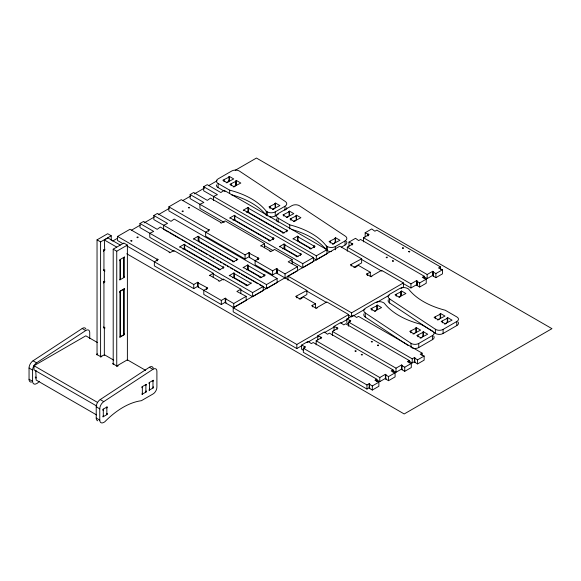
<?xml version="1.0" encoding="UTF-8"?>
<svg xmlns="http://www.w3.org/2000/svg" width="581" height="581" viewBox="0 0 581 581"><rect width="100%" height="100%" fill="white"/><g stroke="black" fill="none" stroke-linecap="round" stroke-linejoin="round"><path stroke-width="0.87" d="M31.512 382.116A5.643 3.261 -60 0 1 29.05 379.277L29.05 368.042A6.064 3.501 -60 0 1 33.044 360.794L82.19 328.505A5.178 2.985 -60 0 1 85.894 328.933M39.334 381.31A71.928 41.527 -60 0 0 37.576 383.068L36.588 383.634A5.643 3.261 -60 0 1 32.594 381.325L32.594 370.09A6.064 3.501 -60 0 1 36.588 362.842L85.741 330.553A5.178 2.985 -60 0 1 89.728 332.55L89.728 338.687M97.782 420.818A5.643 3.261 -60 0 1 96.221 418.059L96.221 406.823A6.064 3.501 -60 0 1 100.215 399.575L149.361 367.286A5.178 2.985 -60 0 1 152.832 367.323M99.765 420.107L99.765 408.871A6.064 3.501 -60 0 1 103.759 401.624L152.912 369.334A5.178 2.985 -60 0 1 156.899 371.332L156.899 387.12A5.49 3.174 -60 0 1 152.897 394.049L141.357 400.708A71.928 41.527 -60 0 0 104.747 421.85L103.759 422.416A5.643 3.261 -60 0 1 99.765 420.107L96.221 418.059M97.042 354.969L97.042 239.851L107.681 233.707L111.225 235.755L111.225 240.294M97.042 239.851L100.593 241.899L111.225 235.755M103.418 249.67L104.725 250.426L104.333 239.96L107.877 237.919L120.289 245.08M122.99 243.671L117.565 240.534L117.565 236.445L129.977 229.277L169.499 252.096L169.107 252.321L169.913 252.793L173.857 250.513L213.256 273.266L213.256 277.355M263.244 286.477L252.612 292.613L139.985 227.592L139.985 223.496L143.529 221.448L157.182 229.335L160.334 227.055L263.244 286.477L263.244 290.573L252.612 296.709L240.832 289.912M277.101 278.473L266.461 284.617L153.842 219.596L153.842 215.5L157.386 213.452L171.032 221.332L174.184 219.059L277.101 278.473L277.101 282.569L267.224 288.27M277.384 269.01L276.992 269.235L276.992 273.331L277.384 273.106L277.384 269.01L276.578 268.545L272.634 270.819L249.416 257.412L249.416 253.316L249.808 253.091L249.002 252.626L245.059 254.899L168.875 210.91L168.875 206.821L181.287 199.653L220.809 222.472L220.417 222.697L221.223 223.169L225.167 220.889L264.566 243.642L264.566 247.731M313.399 257.521L302.759 263.665L190.132 198.637L190.132 194.541L193.684 192.493L207.33 200.38L210.482 198.099L313.399 257.521L313.399 261.617M326.958 249.692L316.318 255.836L203.691 190.808L203.691 186.712L207.243 184.664L220.889 192.551L224.041 190.27L326.958 249.692L326.958 253.788L316.318 259.925L313.181 258.117M112.62 241.086L117.333 238.363M131.48 230.192L140.13 225.203M144.059 222.937L154.277 217.033M158.206 214.767L169.209 208.412M182.565 200.699L190.43 196.16M194.359 193.894L204.57 187.997M208.506 185.724L217.149 180.735M235.225 170.298L256.446 158.047L551.95 328.657L404.194 413.962L126.767 253.788M229.393 176.442L228.58 176.907L228.979 177.14L228.979 181.228L228.58 181.003L229.393 180.538L229.393 176.442L233.729 178.948L226.154 182.862M227.585 182.042L227.977 182.267L227.171 182.732L222.835 180.226L228.979 177.14M104.892 249.648L103.541 250.426L103.541 251.362L103.941 251.137L103.941 269.54L103.541 270.673L104.892 269.896M113.201 364.294L113.201 249.176L123.833 243.032L127.384 245.08L127.384 360.293M235.675 181.003L236.068 181.236L236.068 185.324L235.675 185.099L235.675 181.003L236.482 180.538L240.817 183.044L233.242 186.959M234.673 186.131L235.065 186.363L234.259 186.828L229.923 184.322L236.068 181.236M113.201 249.176L116.745 251.224L127.384 245.08M235.675 185.099L236.482 184.635L236.482 180.538M104.892 281.269L103.541 282.046L103.541 282.983L103.941 282.751L103.941 326.842L103.541 327.996L104.9 327.219M117.565 236.445L157.088 259.264L158.293 259.504L154.35 261.777L154.35 265.873L193.749 288.619L197.693 286.346L198.499 286.811L198.106 287.036L198.106 282.94L198.499 282.715L197.693 282.25L193.749 284.523L126.861 245.908M168.875 206.821L208.397 229.64L209.603 229.88L205.659 232.153L205.659 236.249L245.059 258.995L249.002 256.722L249.002 252.626M184.664 244.971L185.078 244.732L184.271 244.267L179.522 247.005L180.72 247.245L218.899 269.286L218.507 269.519L219.313 269.983L224.041 267.253L222.843 267.013L184.664 244.971L184.664 249.067L220.504 269.758M198.52 241.064L198.934 240.825L198.934 236.736L198.121 236.264L193.379 239.009L194.577 239.249L232.756 261.29L232.364 261.515L233.17 261.98L237.898 259.257L236.699 259.017L198.52 236.975L198.52 241.064L234.361 261.762M234.811 216.016L235.225 215.776L234.419 215.311L229.669 218.049L230.875 218.289L269.054 240.331L268.662 240.563L269.468 241.028L274.196 238.297L272.99 238.057L234.811 216.016L234.811 220.112L270.659 240.803M248.37 208.187L248.784 207.947L247.978 207.482L243.228 210.22L244.434 210.46L282.613 232.502L282.221 232.734L283.027 233.199L287.755 230.468L286.556 230.229L248.37 208.187L248.37 212.283L284.218 232.974M198.52 236.975L198.934 236.736M182.913 249.147L184.271 248.363L185.078 248.828L184.664 249.067M233.061 220.192L234.419 219.407L234.419 215.311M246.62 212.363L247.978 211.578L248.784 212.043L248.37 212.283M234.811 220.112L235.225 219.872M275.118 207.875L275.118 203.778L268.974 206.872L273.31 209.371L274.116 208.906L273.724 208.681M272.293 209.501L279.868 205.587L275.532 203.081L274.726 203.546L275.118 203.778M218.122 183.494L229.669 190.161A71.928 41.527 0 0 1 266.28 211.295L267.26 211.869A5.643 3.261 0 0 0 275.249 211.862L284.98 206.248A6.064 3.501 0 0 0 285.264 201.469L239.51 171.141A5.178 2.985 0 0 0 231.79 170.981L218.122 178.875A5.49 3.174 0 0 0 218.122 183.494L218.122 187.59L225.05 191.592M269.097 216.669A5.643 3.261 0 0 0 275.249 215.958L278.248 214.229M289.062 215.921L289.062 211.825L282.918 214.919L287.254 217.425L288.067 216.96L287.668 216.728M286.237 217.555L293.812 213.641L289.476 211.135L288.67 211.6L289.062 211.825M96.845 406.112L34.003 369.828L34.003 365.739L85.814 335.825L97.528 342.587M296.157 220.017L296.157 215.921L290.013 219.015L294.349 221.521L295.155 221.049L294.763 220.824M293.332 221.651L300.907 217.73L296.571 215.231L295.765 215.696L296.157 215.921M213.256 273.266L209.313 275.539L210.518 275.779L218.943 280.638L218.543 280.87L219.357 281.335L223.293 279.062L240.825 289.185L240.825 293.274M264.566 243.642L260.622 245.916L261.828 246.155L270.252 251.014L269.86 251.246L270.666 251.711L274.602 249.438L292.141 259.554L292.141 263.651M249.416 257.412L249.808 257.187M198.106 282.94L207.729 288.045L203.793 290.318L203.793 294.414L221.325 304.538L225.261 302.265L226.074 302.73L225.675 302.955L225.675 298.859L226.074 298.634L225.261 298.169L221.325 300.442L198.106 287.036M249.416 253.316L259.039 258.422L255.103 260.695L255.103 264.791L272.634 274.915L276.578 272.642L277.384 273.106M234.288 273.622L234.68 273.397L233.896 272.939L229.168 275.67L230.345 275.895L246.286 285.097L245.894 285.329L246.7 285.794L251.428 283.063L250.222 282.824L234.288 273.622L234.288 277.718L247.949 285.605M248.145 265.626L248.537 265.394L247.746 264.943L243.018 267.667L244.202 267.899L260.143 277.101L259.743 277.326L260.557 277.791L265.285 275.06L264.079 274.828L248.145 265.626L248.145 269.715L261.806 277.602M284.436 248.762L284.835 248.537L284.835 244.441L284.044 243.984L279.316 246.714L280.5 246.94L296.433 256.141L296.041 256.374L296.847 256.838L301.575 254.108L300.377 253.868L284.436 244.666L284.436 248.762L298.097 256.649M298.002 236.837L298.394 236.612L297.603 236.155L292.875 238.885L294.059 239.111L310 248.312L309.6 248.545L310.414 249.009L315.142 246.279L313.936 246.039L298.002 236.837L298.002 240.933L311.663 248.821M284.436 244.666L284.835 244.441M97.361 353.844L96.555 354.308L101.079 356.923L101.893 356.458L101.406 356.175L104.544 354.831L113.694 360.111M232.545 277.812L233.896 277.035L233.896 272.939M246.395 269.816L247.746 269.032L248.537 269.49L248.145 269.715M282.693 248.857L284.044 248.08L284.835 248.537M234.288 277.718L234.68 277.493M298.002 240.933L298.394 240.708L297.603 240.251L297.603 236.155M240.825 289.185L236.888 291.459L246.148 296.346L246.148 300.442L233.736 307.61L225.675 302.955M292.141 259.554L288.198 261.835L297.457 266.723L297.457 270.819L285.046 277.987L276.992 273.331M335.615 237.774L334.809 238.239L335.208 238.464L335.208 242.56L334.809 242.335L335.615 241.87L335.615 237.774L339.95 240.273L332.383 244.194M333.806 243.366L334.198 243.599L333.392 244.064L329.057 241.558L335.208 238.464M225.675 298.859L233.736 303.514L246.148 296.346M276.992 269.235L285.046 273.891L297.457 266.723M278.205 218.187L289.752 224.854A71.928 41.527 0 0 1 326.362 245.988L327.35 246.555A5.643 3.261 0 0 0 335.339 246.555L345.07 240.933A6.064 3.501 0 0 0 345.354 236.162L299.593 205.827A5.178 2.985 0 0 0 291.88 205.674L278.205 213.568A5.49 3.174 0 0 0 278.205 218.187L278.205 222.283M301.539 345.84L296.826 348.564L233.199 311.823L233.199 307.727L285.01 277.812L306.877 290.442L306.877 294.538L299.164 298.99M287.965 280.202L287.965 276.106L339.776 246.199L361.643 258.821L361.643 262.917L353.931 267.369M291.771 261.414L302.759 267.754L312.636 262.053M348.963 246.191L348.963 242.095L355.521 238.312L358.673 240.585L360.576 239.481L424.203 276.215L424.203 278.677M365.173 236.83L365.173 232.734L371.731 228.95L374.883 231.223L376.793 230.127L440.413 266.861L440.413 269.315M341.323 247.194L345.07 245.029A6.064 3.501 0 0 0 346.494 241.384M347.322 251.232L347.322 247.136L352.899 243.918L348.963 242.095M365.173 232.734L369.109 234.557L363.532 237.774L363.532 241.87M361.643 258.821L350.416 264.849L355.136 267.587L358.31 265.314L370.329 272.257L370.329 276.353M315.563 307.966L315.563 303.878L303.543 296.935L300.37 299.2L295.649 296.47L306.877 290.442M103.295 410.063L102.895 410.288L102.895 409.358L107.231 406.853L106.839 408.015M142.338 387.52L141.946 387.745L141.946 386.815L146.281 384.31L145.882 385.472M149.426 383.424L149.034 383.649L149.034 382.719L153.369 380.214L152.977 381.376M103.295 415.771L102.895 416.926L107.231 414.427L107.231 413.49L106.839 413.723M142.338 393.228L141.946 394.383L146.281 391.885L146.281 390.948L145.882 391.18M149.426 389.132L149.034 390.294L153.369 387.788L153.369 386.852L152.977 387.084M315.563 303.878L311.627 305.693L316.354 308.424L317.161 307.959L316.768 307.727L326.791 301.938L348.644 314.553L348.644 318.649M370.329 272.257L366.393 274.072L371.121 276.803L371.927 276.338L371.535 276.106L381.557 270.318L403.41 282.932L403.41 287.029L401.05 288.387M233.199 307.727L296.826 344.468L348.644 314.553M287.965 276.106L351.592 312.847L403.41 282.932M303.652 350.408L301.597 349.217L301.597 345.121L308.155 341.337L311.307 343.611L313.217 342.514L376.851 379.248L376.851 381.71M317.807 339.856L317.807 335.76L324.365 331.976L327.517 334.249L329.427 333.145L393.054 369.879L393.054 372.341M334.017 330.495L334.017 326.399L340.582 322.615L343.734 324.888L345.637 323.791L409.264 360.525L409.264 362.98M348.92 324.271L346.864 323.087L346.864 318.991L353.422 315.207L356.574 317.48L358.484 316.376L422.111 353.117L422.111 355.572M307.037 342.667L318.809 335.869M324.307 332.695L334.511 326.805M340.793 323.181L347.068 319.557M352.384 316.485L364.941 309.237M376.713 302.44L389.277 295.184M347.322 247.136L410.949 283.869L416.526 280.652L417.332 281.117L417.332 285.213L416.94 285.438L416.94 281.342L417.332 281.117M424.203 276.215L422.293 277.319L426.236 279.141L426.236 283.23L419.678 287.021L416.94 285.438M363.532 237.774L427.158 274.508L432.736 271.291L433.542 271.755L433.542 275.852L433.15 276.077L433.15 271.981L433.542 271.755M440.413 266.861L438.51 267.957L442.446 269.78L442.446 273.876L435.888 277.66L433.15 276.077M301.597 345.121L305.541 346.944L303.333 348.222L303.333 352.311L366.96 389.052L369.167 387.774L369.915 388.21L369.523 388.435L369.523 384.339L369.915 384.114L369.167 383.685L366.96 384.956L303.333 348.222M316.173 344.896L316.173 340.8L321.751 337.583L317.807 335.76M332.383 335.535L332.383 331.439L337.96 328.221L334.017 326.399M348.593 326.181L348.593 322.085L350.801 320.814L346.864 318.991M374.701 311.082L381.564 307.574L377.229 305.069L376.423 305.541L376.815 305.766L376.815 309.862M400.774 291.48L401.166 291.706L401.166 295.802L400.774 295.576L400.774 291.48L401.58 291.016L405.916 293.514L399.045 297.022M375.42 310.668L375.813 310.893L375.006 311.358L370.671 308.86L376.815 305.766M399.772 296.608L400.164 296.833L399.358 297.305L395.022 294.799L401.166 291.706M403.091 283.426L410.949 287.965L416.526 284.748L417.332 285.213M416.94 281.342L419.678 282.925L426.236 279.141M424.014 276.788L427.158 278.604L432.736 275.387L433.542 275.852M433.15 271.981L435.888 273.564L442.446 269.78M400.774 295.576L401.58 295.104L401.58 291.016M413.04 334.039L420.615 330.117L416.279 327.619L415.473 328.083L415.865 328.309L415.865 332.405M437.391 319.978L444.966 316.057L440.63 313.558L439.824 314.023L440.216 314.248L440.216 318.344M414.471 333.211L414.863 333.436L414.057 333.908L409.721 331.402L415.865 328.309M438.815 319.151L439.214 319.383L438.401 319.848L434.072 317.342L440.216 314.248M423.367 331.707L422.561 332.172L422.953 332.405L422.953 336.501L422.561 336.268L423.367 335.803L423.367 331.707L427.703 334.213L420.128 338.127M447.719 317.647L446.912 318.119L447.305 318.344L447.305 322.44L446.912 322.208L447.719 321.743L447.719 317.647L452.054 320.153L444.48 324.067M421.559 337.307L421.959 337.532L421.145 337.997L416.809 335.498L422.953 332.405M445.91 323.247L446.302 323.472L445.496 323.944L441.161 321.438L447.305 318.344M365.275 312.97L411.028 343.306A5.178 2.985 0 0 0 418.748 343.458L432.417 335.564A5.49 3.174 0 0 0 432.417 330.945L420.869 324.285A71.928 41.527 0 0 1 384.259 303.144L383.278 302.578A5.643 3.261 0 0 0 375.29 302.585L365.558 308.199A6.064 3.501 0 0 0 365.275 312.97L365.275 317.066L408.029 345.412M389.619 298.917L435.38 329.245A5.178 2.985 0 0 0 443.092 329.398L456.768 321.504A5.49 3.174 0 0 0 456.768 316.892L445.22 310.225A71.928 41.527 0 0 1 408.61 289.084L407.63 288.517A5.643 3.261 0 0 0 399.634 288.525L389.909 294.139A6.064 3.501 0 0 0 389.619 298.917L389.619 303.006L432.38 331.352M412.103 347.961A5.178 2.985 0 0 0 418.748 347.554L432.417 339.66A5.49 3.174 0 0 0 433.695 336.094M433.884 332.347L435.38 333.341A5.178 2.985 0 0 0 443.092 333.494L456.768 325.6A5.49 3.174 0 0 0 458.046 322.034M376.851 379.248L374.941 380.352L378.877 382.167L378.877 386.263L372.319 390.054L369.523 388.435M316.173 340.8L379.8 377.534L385.377 374.317L386.183 374.781L385.791 375.006L385.791 379.102L388.529 380.686L395.087 376.895L395.087 372.806L391.144 370.983L393.054 369.879M332.383 331.439L396.01 368.172L401.587 364.955L402.393 365.42L402.001 365.652L402.001 369.741L404.739 371.324L411.297 367.541L411.297 363.445L407.354 361.622L409.264 360.525M348.593 322.085L412.227 358.826L414.435 357.547L415.183 357.983L414.79 358.208L414.79 362.304L417.586 363.917L424.145 360.133L424.145 356.037L420.208 354.221L422.111 353.117M369.523 384.339L372.319 385.958L378.877 382.167M375.871 379.364L379.8 381.63L385.377 378.413L386.183 378.877L385.791 379.102M385.791 375.006L388.529 376.59L395.087 372.806M392.081 370.003L396.01 372.268L401.587 369.051L402.393 369.516L402.001 369.741M402.001 365.652L404.739 367.228L411.297 363.445M409.082 361.106L412.227 362.922L414.435 361.643L415.183 362.079L414.79 362.304M414.79 358.208L417.586 359.821L424.145 356.037M361.462 259.395L381.884 271.182M203.691 186.712L217.425 194.642L213.481 196.458L213.481 200.554M190.132 194.541L203.866 202.471L199.922 204.287L199.922 208.383L224.259 222.436M264.297 245.545L272.932 250.534M306.819 291.088L326.457 302.425M348.455 315.127L351.592 316.943L351.592 312.847M198.934 240.825L198.121 240.36L198.121 236.264M153.842 215.5L167.568 223.424L163.631 225.246L163.631 229.342L168.337 232.059M169.906 232.966L179.326 238.406M180.902 239.314L186.392 242.48M187.961 243.388L196.596 248.377M198.172 249.278L207.591 254.718M209.16 255.625L214.65 258.799M216.226 259.707L218.579 261.065M220.148 261.973L221.717 262.881M223.286 263.781L225.646 265.147M227.215 266.047L228.783 266.955M230.352 267.863L232.712 269.221M234.281 270.129L239.771 273.302M241.347 274.21L257.826 283.724M259.402 284.632L266.461 288.713L266.461 284.617M139.985 223.496L153.711 231.427L149.775 233.242L149.775 237.338L174.111 251.391M212.573 273.6L223.562 279.94M104.333 239.96L116.745 247.128M103.418 269.918L104.725 270.673L104.725 271.603L104.333 271.378L104.333 281.11L104.733 282.264L103.418 281.509M103.418 327.009L104.733 327.764L104.733 328.693L104.333 328.468L104.333 355.318M82.19 328.505L85.741 330.553M149.361 367.286L152.912 369.334M145.642 370.366L127.384 359.821L117.551 365.5L118.161 365.848L117.347 366.32L112.707 363.633L113.811 363.568M33.044 360.794L36.588 362.842M100.215 399.575L103.759 401.624M34.003 365.739L97.63 402.473M35.31 370.337L36.116 370.801M29.05 368.042L32.594 370.09M96.221 406.823L99.765 408.871M96.606 414.936L36.116 380.018L36.116 377.468L35.31 376.996L35.31 377.454M29.05 379.277L32.594 381.325M456.768 321.504L456.768 325.6M443.092 329.398L443.092 333.494M442.359 321.199L442.359 322.833M440.63 313.558L440.63 317.654M435.888 273.564L435.888 277.66M435.38 329.245L435.38 333.341M435.271 317.103L435.271 318.744M432.736 271.291L432.736 275.387M432.417 335.564L432.417 339.66M427.158 274.508L427.158 278.604M419.678 282.925L419.678 287.021M418.748 343.458L418.748 347.554M418.015 335.259L418.015 336.893M417.586 359.821L417.586 363.917M416.526 280.652L416.526 284.748M416.279 327.619L416.279 331.707M414.435 357.547L414.435 361.643M412.227 358.826L412.227 362.922M411.028 343.306L411.028 347.402M410.949 283.869L410.949 287.965M410.92 331.163L410.92 332.804M404.739 367.228L404.739 371.324M401.587 364.955L401.587 369.051M396.227 294.56L396.227 296.201M396.01 368.172L396.01 372.268M388.529 376.59L388.529 380.686M385.377 374.317L385.377 378.413M379.8 377.534L379.8 381.63M377.229 305.069L377.229 309.165M372.319 385.958L372.319 390.054M371.876 308.62L371.876 310.254M369.167 383.685L369.167 387.774M368.303 234.092L368.303 235.726M367.911 234.317L367.911 235.959M367.591 273.833L367.591 275.474M367.199 273.607L367.199 275.241M366.96 384.956L366.96 389.052M352.093 243.446L352.093 245.088M351.222 264.384L351.222 266.025M349.994 320.342L349.994 321.983M345.07 240.933L345.07 245.029M337.154 327.757L337.154 329.391M335.339 246.555L335.339 249.83M330.262 241.318L330.262 242.96M327.35 246.555L327.35 250.651A5.643 3.261 0 0 0 331.344 251.609M326.362 245.988L326.362 250.084M320.944 337.111L320.944 338.752M316.318 255.836L316.318 259.925M314.328 245.814L314.328 247.448M313.936 246.039L313.936 247.68M312.433 305.228L312.433 306.862M304.727 346.479L304.727 348.113M304.335 346.704L304.335 348.346M302.759 263.665L302.759 267.754M300.377 253.868L300.377 255.509M296.855 296.23L296.855 297.871M296.826 344.468L296.826 348.564M296.571 215.231L296.571 219.327M290.82 218.55L290.82 220.184M289.752 224.854L289.752 228.95M289.476 211.135L289.476 215.231M286.949 230.003L286.949 231.637M286.556 230.229L286.556 231.87M285.046 273.891L285.046 277.987M284.98 206.248L284.98 210.337M284.044 243.984L284.044 248.08M283.724 214.454L283.724 216.088M276.578 268.545L276.578 272.642M275.532 203.081L275.532 207.177M275.249 211.862L275.249 215.958M273.39 237.832L273.39 239.466M272.99 238.057L272.99 239.699M272.634 270.819L272.634 274.915M270.172 206.633L270.172 208.267M269.78 206.4L269.78 208.042M267.26 211.869L267.26 215.958M266.28 211.295L266.28 215.391M264.079 274.828L264.079 276.462M258.233 257.957L258.233 259.591M257.841 258.182L257.841 259.823M252.612 292.613L252.612 296.709M247.978 207.482L247.978 211.578M247.746 264.943L247.746 269.032M245.059 254.899L245.059 258.995M236.699 259.017L236.699 260.651M233.736 303.514L233.736 307.61M231.129 184.09L231.129 185.724M229.669 190.161L229.669 193.437M225.261 298.169L225.261 302.265M224.034 179.994L224.034 181.628M223.235 266.788L223.235 268.422M221.325 300.442L221.325 304.538M208.397 229.64L208.397 231.274M206.923 287.58L206.923 289.215M206.531 287.806L206.531 289.447M197.693 282.25L197.693 286.346M193.749 284.523L193.749 288.619M184.271 244.267L184.271 248.363M157.48 259.032L157.48 260.673M157.088 259.264L157.088 260.898M152.977 380.446L152.977 388.014M149.426 382.494L149.426 390.062M145.882 384.535L145.882 392.11M142.338 386.583L142.338 394.158M123.84 257.368L123.84 277.609M120.289 259.409L120.289 279.657M116.745 251.224L116.745 366.342M106.846 407.085L106.846 414.66M103.295 409.133L103.295 416.708M100.593 241.899L100.593 357.017M35.724 370.576L36.116 376.989L35.724 378.151M153.064 367.715A5.178 2.985 -60 0 1 153.231 368.18M218.122 187.59A5.49 3.174 0 0 1 216.444 184.852M231.274 194.679A71.928 41.527 0 0 1 265.822 214.81M286.731 207.548A6.064 3.501 0 0 1 286.259 209.262M291.357 229.372A71.928 41.527 0 0 1 325.44 248.929M277.275 221.615A5.49 3.174 0 0 1 276.934 218.717M365.275 317.066A6.064 3.501 0 0 1 364.026 313.784M389.619 303.006A6.064 3.501 0 0 1 388.377 299.723M137.051 237.23C138.067 238.856 138.997 236.031 137.051 237.23M188.36 207.606C189.377 209.233 190.307 206.408 188.36 207.606M355.064 351.011C356.08 352.638 357.01 349.813 355.064 351.011M386.22 257.347C387.237 258.973 388.166 256.148 386.22 257.347M371.281 341.65C372.298 343.277 373.227 340.451 371.281 341.65M402.43 247.985C403.446 249.612 404.376 246.787 402.43 247.985M361.28 354.592C362.268 356.226 363.241 353.408 361.28 354.592M392.429 260.927C393.417 262.561 394.397 259.743 392.429 260.927M377.49 345.23C378.478 346.864 379.458 344.046 377.49 345.23M408.639 251.566C409.627 253.2 410.607 250.382 408.639 251.566M130.848 240.803C131.807 242.444 132.831 239.633 130.848 240.803M182.158 211.179C183.117 212.82 184.141 210.01 182.158 211.179M124.428 257.027L119.701 259.758L119.701 260.687L120.093 260.462L120.093 278.865L119.701 279.998L124.428 277.268L124.428 276.36L124.036 276.592L124.036 258.182L124.428 257.027M124.428 288.648L119.701 291.371L119.701 292.308L120.093 292.083L120.093 336.167L119.701 337.329L124.45 334.583L124.45 333.654L124.036 333.893L124.036 289.803L124.428 288.648M123.84 289.207L120.289 291.255L120.296 336.748L123.84 334.7L123.84 289.207"/></g></svg>
